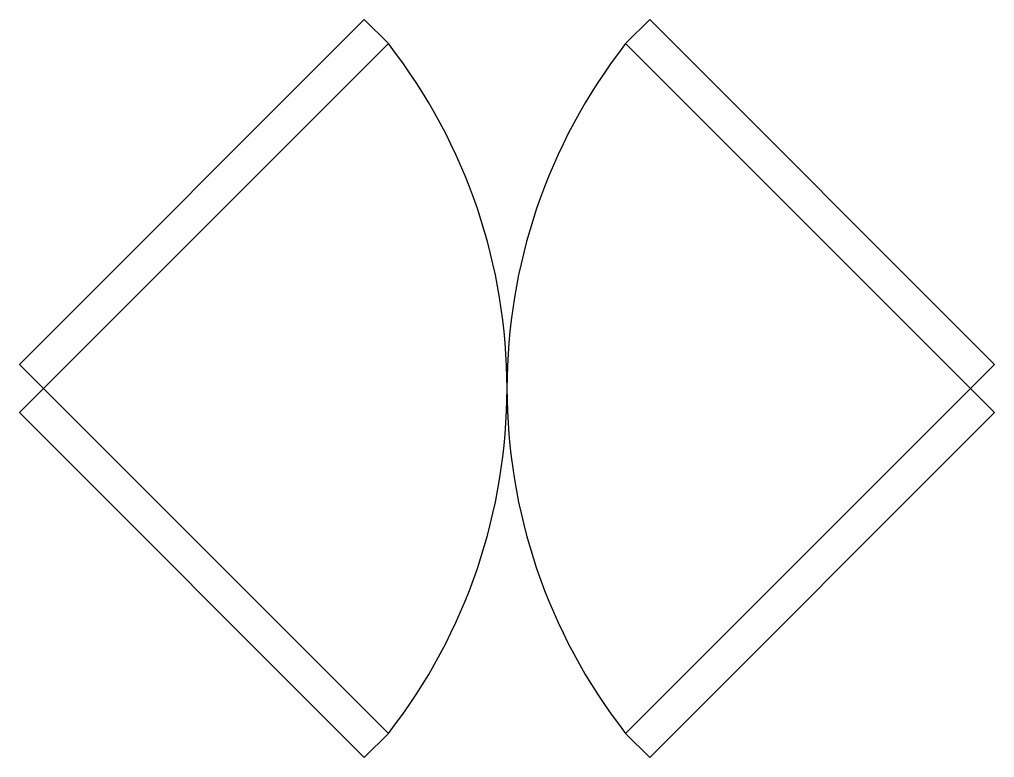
# Model space of a CAD drawing. Header units: millimetres. Extents: x -1.056 to -0.056, y 12.142 to 12.898.
import ezdxf

# ---------------------------------------------------------------- set-up
doc = ezdxf.new("R2010")
doc.units = ezdxf.units.MM
doc.header["$LTSCALE"] = 10
doc.linetypes.add('HIDDEN2', pattern=[0.1875, 0.125, -0.0625])
doc.layers.add('PORTAS', color=2, linetype='Continuous')

msp = doc.modelspace()

# ---------------------------------------------------------------- linework, layer by layer
at = {"layer": 'PORTAS'}
for points in [[(-1.05564, 12.54493), (-1.03089, 12.52018), (-0.67733, 12.87374), (-0.70208, 12.89849)], [(-0.05564, 12.54493), (-0.08039, 12.52018), (-0.43394, 12.87374), (-0.40919, 12.89849)]]:
    msp.add_lwpolyline(points, close=True, dxfattribs=at)
at = {"layer": 'PORTAS', "color": 1, "linetype": 'HIDDEN2'}
for points in [[(-1.05564, 12.49544), (-1.03089, 12.52018), (-0.67733, 12.16663), (-0.70208, 12.14188)], [(-0.05564, 12.49544), (-0.08039, 12.52018), (-0.43394, 12.16663), (-0.40919, 12.14188)]]:
    msp.add_lwpolyline(points, close=True, dxfattribs=at)
at = {"layer": 'PORTAS', "color": 1}
for centre, start, end in [((-1.13005, 12.52018), 322.01168, 37.98832), ((0.01878, 12.52018), 142.01168, 217.98832)]:
    msp.add_arc(centre, 0.57442, start, end, dxfattribs=at)

doc.saveas('drawing.dxf')
